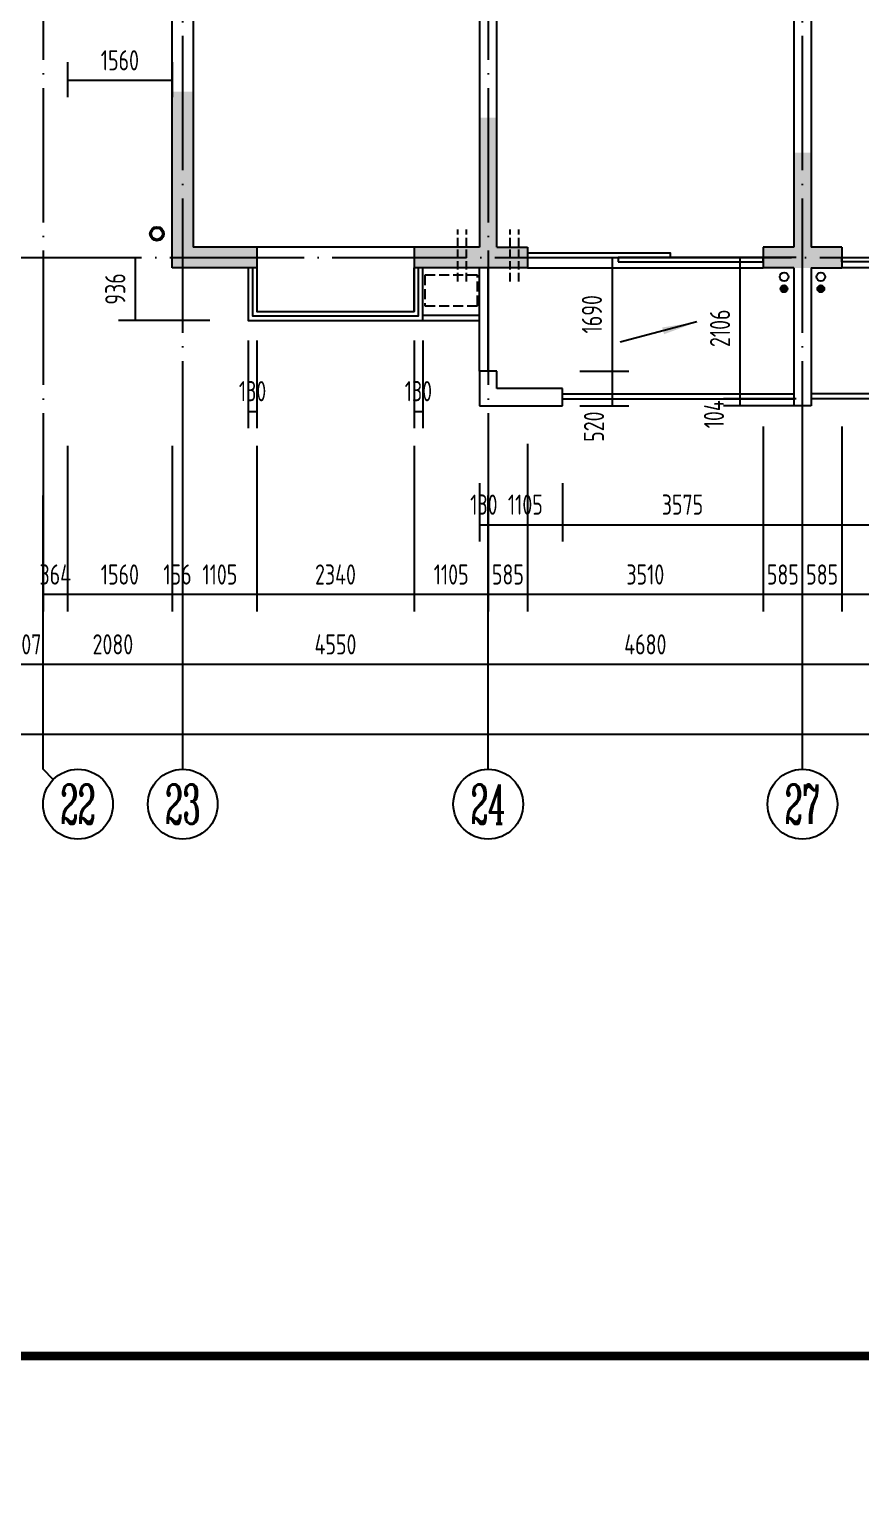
# Model space of a CAD drawing. Extents: x -726032 to 135930, y -151624 to 587044.
# Drawn here: x -569635 to -557246, y 531826 to 553499 of the extents above; entities that cross this region are included whole.
import ezdxf
from ezdxf.enums import TextEntityAlignment as Align

# ---------------------------------------------------------------- set-up
doc = ezdxf.new("R2010")
doc.units = 0
doc.header["$LTSCALE"] = 1000
doc.header["$MEASUREMENT"] = 0
doc.linetypes.add('DASH', pattern=[0.35, 0.25, -0.1])
doc.linetypes.add('DOTE', pattern=[2.42, 2, -0.2, 0.02, -0.2])
doc.layers.get('0').update_dxf_attribs({"linetype": 'CONTINUOUS'})
doc.layers.get('DEFPOINTS').update_dxf_attribs({"color": 1, "linetype": 'CONTINUOUS'})
for name, color, linetype in [('AXIS', 245, 'CONTINUOUS'), ('AXIS_TEXT', 7, 'CONTINUOUS'), ('COLUMN', 170, 'CONTINUOUS'), ('DOTE', 8, 'DOTE'), ('GROUND', 45, 'CONTINUOUS'), ('PUB_DIM', 245, 'CONTINUOUS'), ('PUB_TITLE', 1, 'CONTINUOUS'), ('ROOF', 4, 'CONTINUOUS'), ('WALL', 255, 'CONTINUOUS'), ('WINDOW', 155, 'CONTINUOUS'), ('空调', 245, 'CONTINUOUS'), ('雨水管', 20, 'CONTINUOUS')]:
    doc.layers.add(name, color=color, linetype=linetype)
doc.styles.add('COMPLEX', font='COMPLEX')
doc.styles.add('DIM_FONT', font='isocp.shx', dxfattribs={"width": 0.8})
doc.dimstyles.new('AXIS', dxfattribs={"dimtxt": 300, "dimasz": 1, "dimexe": 250, "dimexo": 300, "dimgap": 150, "dimtad": 1, "dimdec": 0, "dimzin": 0, "dimdsep": 46, "dimtxsty": 'DIM_FONT', "dimcen": 0.09, "dimse1": 1, "dimse2": 1, "dimclrt": 142, "dimadec": 0, "dimazin": 0, "dimtfac": 1, "dimtdec": 0, "dimtix": 1, "dimtmove": 2, "dimatfit": 3, "dimfxl": 1, "dimtolj": 1, "dimtzin": 0, "dimarcsym": 0})
doc.dimstyles.new('DIMA', dxfattribs={"dimtxt": 300, "dimasz": 1, "dimexe": 250, "dimexo": 300, "dimgap": 150, "dimtad": 1, "dimdec": 0, "dimzin": 0, "dimdsep": 46, "dimtxsty": 'DIM_FONT', "dimcen": 0.09, "dimse1": 1, "dimclrt": 142, "dimadec": 0, "dimazin": 0, "dimtfac": 1, "dimtdec": 0, "dimtix": 1, "dimtmove": 2, "dimatfit": 3, "dimfxl": 1, "dimtolj": 1, "dimtzin": 0, "dimarcsym": 0})
doc.dimstyles.new('DIMB', dxfattribs={"dimtxt": 300, "dimasz": 1, "dimexe": 250, "dimexo": 300, "dimgap": 150, "dimtad": 1, "dimdec": 0, "dimzin": 0, "dimdsep": 46, "dimtxsty": 'DIM_FONT', "dimcen": 0.09, "dimse2": 1, "dimclrt": 142, "dimadec": 0, "dimazin": 0, "dimtfac": 1, "dimtdec": 0, "dimtix": 1, "dimtmove": 2, "dimatfit": 3, "dimfxl": 1, "dimtolj": 1, "dimtzin": 0, "dimarcsym": 0})
doc.dimstyles.new('DIMN', dxfattribs={"dimtxt": 300, "dimasz": 1, "dimexe": 250, "dimexo": 300, "dimgap": 150, "dimtad": 1, "dimdec": 0, "dimzin": 0, "dimdsep": 46, "dimtxsty": 'DIM_FONT', "dimcen": 0.09, "dimclrt": 142, "dimadec": 0, "dimazin": 0, "dimtfac": 1, "dimtdec": 0, "dimtix": 1, "dimtmove": 2, "dimatfit": 3, "dimfxl": 1, "dimtolj": 1, "dimtzin": 0, "dimarcsym": 0})

# ---------------------------------------------------------------- blocks, each defined once
blk = doc.blocks.new('*D1733')
at = {"layer": 'DEFPOINTS', "color": 0, "transparency": 16777216}
for p in [(-558117, 547040), (-554542, 547040), (-554542, 546120)]:
    blk.add_point(p, dxfattribs=at)
at = {"layer": 'PUB_DIM', "color": 0, "lineweight": -2, "transparency": 16777216}
for p, q in [((-554542, 546740), (-554542, 545870)), ((-558116, 546120), (-554543, 546120))]:
    blk.add_line(p, q, dxfattribs=at)
at = {"layer": 'PUB_DIM', "color": 0, "transparency": 16777216}
for points in [[(-558116, 546120), (-558116, 546120), (-558117, 546120)], [(-554543, 546120), (-554543, 546120), (-554542, 546120)]]:
    blk.add_solid(points, dxfattribs=at)
at = {"layer": 'PUB_DIM', "color": 142, "transparency": 16777216, "insert": (-556329, 546420), "char_height": 300, "attachment_point": 5, "style": 'DIM_FONT'}
blk.add_mtext('\\A1;3575', dxfattribs=at)
blk = doc.blocks.new('*D497')
at = {"layer": 'DEFPOINTS', "color": 0, "transparency": 16777216}
for p in [(-557532, 547883), (-554022, 547623), (-557532, 545080)]:
    blk.add_point(p, dxfattribs=at)
at = {"layer": 'PUB_DIM', "color": 0, "lineweight": -2, "transparency": 16777216}
for p, q in [((-557532, 547583), (-557532, 544830)), ((-554022, 547323), (-554022, 544830)), ((-554023, 545080), (-557531, 545080))]:
    blk.add_line(p, q, dxfattribs=at)
at = {"layer": 'PUB_DIM', "color": 0, "transparency": 16777216}
for points in [[(-557531, 545080), (-557531, 545080), (-557532, 545080)], [(-554023, 545080), (-554023, 545080), (-554022, 545080)]]:
    blk.add_solid(points, dxfattribs=at)
at = {"layer": 'PUB_DIM', "color": 142, "transparency": 16777216, "insert": (-555777, 545380), "char_height": 300, "attachment_point": 5, "style": 'DIM_FONT'}
blk.add_mtext('\\A1;3510', dxfattribs=at)
blk = doc.blocks.new('*D3168')
at = {"layer": 'AXIS', "color": 0, "lineweight": -2, "transparency": 16777216}
blk.add_line((-553438, 544040), (-558116, 544040), dxfattribs=at)
at = {"layer": 'AXIS', "color": 0, "transparency": 16777216}
for points in [[(-558116, 544040), (-558116, 544040), (-558117, 544040)], [(-553438, 544040), (-553438, 544040), (-553437, 544040)]]:
    blk.add_solid(points, dxfattribs=at)
at = {"layer": 'DEFPOINTS', "color": 0, "transparency": 16777216}
for p in [(-558117, 546557), (-553437, 546557), (-558117, 544040)]:
    blk.add_point(p, dxfattribs=at)
at = {"layer": 'AXIS', "color": 142, "transparency": 16777216, "insert": (-555777, 544340), "char_height": 300, "attachment_point": 5, "style": 'DIM_FONT'}
blk.add_mtext('\\A1;4680', dxfattribs=at)
blk = doc.blocks.new('*D507')
at = {"layer": 'AXIS', "color": 0, "lineweight": -2, "transparency": 16777216}
for p, q in [((-615330, 546257), (-615330, 542750)), ((-546651, 546257), (-546651, 542750)), ((-546652, 543000), (-615329, 543000))]:
    blk.add_line(p, q, dxfattribs=at)
at = {"layer": 'AXIS', "color": 0, "transparency": 16777216}
for points in [[(-615329, 543000), (-615329, 543000), (-615330, 543000)], [(-546652, 543000), (-546652, 543000), (-546651, 543000)]]:
    blk.add_solid(points, dxfattribs=at)
at = {"layer": 'DEFPOINTS', "color": 0, "transparency": 16777216}
for p in [(-615330, 546557), (-546651, 546557), (-615330, 543000)]:
    blk.add_point(p, dxfattribs=at)
at = {"layer": 'AXIS', "color": 142, "transparency": 16777216, "insert": (-580990, 543300), "char_height": 300, "attachment_point": 5, "style": 'DIM_FONT'}
blk.add_mtext('\\A1;68679', dxfattribs=at)
blk = doc.blocks.new('*D518')
at = {"layer": 'DEFPOINTS', "color": 0, "transparency": 16777216}
for p in [(-566372, 549163), (-566242, 549163), (-566242, 547809)]:
    blk.add_point(p, dxfattribs=at)
at = {"layer": 'PUB_DIM', "color": 0, "lineweight": -2, "transparency": 16777216}
for p, q in [((-566372, 548863), (-566372, 547559)), ((-566242, 548863), (-566242, 547559)), ((-566373, 547809), (-566374, 547809)), ((-566372, 547809), (-566242, 547809)), ((-566241, 547809), (-566240, 547809))]:
    blk.add_line(p, q, dxfattribs=at)
at = {"layer": 'PUB_DIM', "color": 0, "transparency": 16777216}
for points in [[(-566373, 547809), (-566373, 547809), (-566372, 547809)], [(-566241, 547809), (-566241, 547809), (-566242, 547809)]]:
    blk.add_solid(points, dxfattribs=at)
at = {"layer": 'PUB_DIM', "color": 142, "transparency": 16777216, "insert": (-566307, 548109), "char_height": 300, "attachment_point": 5, "style": 'DIM_FONT'}
blk.add_mtext('\\A1;130', dxfattribs=at)
blk = doc.blocks.new('*D3563')
at = {"layer": 'DEFPOINTS', "color": 0, "transparency": 16777216}
for p in [(-568052, 550099), (-566644, 550099), (-566644, 549163)]:
    blk.add_point(p, dxfattribs=at)
at = {"layer": 'PUB_DIM', "color": 0, "lineweight": -2, "transparency": 16777216}
for p, q in [((-568052, 549164), (-568052, 550098)), ((-566944, 549163), (-568302, 549163))]:
    blk.add_line(p, q, dxfattribs=at)
at = {"layer": 'PUB_DIM', "color": 0, "transparency": 16777216}
for points in [[(-568052, 550098), (-568051, 550098), (-568052, 550099)], [(-568052, 549164), (-568051, 549164), (-568052, 549163)]]:
    blk.add_solid(points, dxfattribs=at)
at = {"layer": 'PUB_DIM', "color": 142, "transparency": 16777216, "insert": (-568352, 549631), "char_height": 300, "attachment_point": 5, "rotation": 90, "style": 'DIM_FONT'}
blk.add_mtext('\\A1;936', dxfattribs=at)
blk = doc.blocks.new('*D519')
at = {"layer": 'DEFPOINTS', "color": 0, "transparency": 16777216}
for p in [(-563902, 549163), (-563772, 549163), (-563772, 547809)]:
    blk.add_point(p, dxfattribs=at)
at = {"layer": 'PUB_DIM', "color": 0, "lineweight": -2, "transparency": 16777216}
for p, q in [((-563902, 548863), (-563902, 547559)), ((-563772, 548863), (-563772, 547559)), ((-563903, 547809), (-563904, 547809)), ((-563902, 547809), (-563772, 547809)), ((-563771, 547809), (-563770, 547809))]:
    blk.add_line(p, q, dxfattribs=at)
at = {"layer": 'PUB_DIM', "color": 0, "transparency": 16777216}
for points in [[(-563903, 547809), (-563903, 547809), (-563902, 547809)], [(-563771, 547809), (-563771, 547809), (-563772, 547809)]]:
    blk.add_solid(points, dxfattribs=at)
at = {"layer": 'PUB_DIM', "color": 142, "transparency": 16777216, "insert": (-563837, 548109), "char_height": 300, "attachment_point": 5, "style": 'DIM_FONT'}
blk.add_mtext('\\A1;130', dxfattribs=at)
blk = doc.blocks.new('*D3624')
at = {"layer": 'DEFPOINTS', "color": 0, "transparency": 16777216}
for p in [(-567347, 547597), (-566242, 547597), (-567347, 545080)]:
    blk.add_point(p, dxfattribs=at)
at = {"layer": 'PUB_DIM', "color": 0, "lineweight": -2, "transparency": 16777216}
for p, q in [((-566242, 547297), (-566242, 544830)), ((-566243, 545080), (-567346, 545080))]:
    blk.add_line(p, q, dxfattribs=at)
at = {"layer": 'PUB_DIM', "color": 0, "transparency": 16777216}
for points in [[(-567346, 545080), (-567346, 545080), (-567347, 545080)], [(-566243, 545080), (-566243, 545080), (-566242, 545080)]]:
    blk.add_solid(points, dxfattribs=at)
at = {"layer": 'PUB_DIM', "color": 142, "transparency": 16777216, "insert": (-566794, 545380), "char_height": 300, "attachment_point": 5, "style": 'DIM_FONT'}
blk.add_mtext('\\A1;1105', dxfattribs=at)
blk = doc.blocks.new('_AXISO')
blk.add_circle((0, 0), 0.5)
at = {"layer": 'AXIS_TEXT', "style": 'COMPLEX', "width": 1.041667}
blk.add_attdef('A', text='', height=0.56, dxfattribs=at).set_placement((-0.25, -0.28), (0.25, -0.28), align=Align.FIT)
blk = doc.blocks.new('*D3234')
at = {"layer": 'AXIS', "color": 0, "lineweight": -2, "transparency": 16777216}
blk.add_line((-562798, 544040), (-567346, 544040), dxfattribs=at)
at = {"layer": 'AXIS', "color": 0, "transparency": 16777216}
for points in [[(-567346, 544040), (-567346, 544040), (-567347, 544040)], [(-562798, 544040), (-562798, 544040), (-562797, 544040)]]:
    blk.add_solid(points, dxfattribs=at)
at = {"layer": 'DEFPOINTS', "color": 0, "transparency": 16777216}
for p in [(-567347, 546557), (-562797, 546557), (-567347, 544040)]:
    blk.add_point(p, dxfattribs=at)
at = {"layer": 'AXIS', "color": 142, "transparency": 16777216, "insert": (-565072, 544340), "char_height": 300, "attachment_point": 5, "style": 'DIM_FONT'}
blk.add_mtext('\\A1;4550', dxfattribs=at)
blk = doc.blocks.new('*D710')
at = {"layer": 'DEFPOINTS', "color": 0, "transparency": 16777216}
for p in [(-569427, 547597), (-569063, 547597), (-569427, 545080)]:
    blk.add_point(p, dxfattribs=at)
at = {"layer": 'PUB_DIM', "color": 0, "lineweight": -2, "transparency": 16777216}
for p, q in [((-569427, 547297), (-569427, 544830)), ((-569063, 547297), (-569063, 544830)), ((-569428, 545080), (-569429, 545080)), ((-569063, 545080), (-569427, 545080)), ((-569062, 545080), (-569061, 545080))]:
    blk.add_line(p, q, dxfattribs=at)
at = {"layer": 'PUB_DIM', "color": 0, "transparency": 16777216}
for points in [[(-569428, 545080), (-569428, 545080), (-569427, 545080)], [(-569062, 545080), (-569062, 545080), (-569063, 545080)]]:
    blk.add_solid(points, dxfattribs=at)
at = {"layer": 'PUB_DIM', "color": 142, "transparency": 16777216, "insert": (-569245, 545380), "char_height": 300, "attachment_point": 5, "style": 'DIM_FONT'}
blk.add_mtext('\\A1;364', dxfattribs=at)
blk = doc.blocks.new('*D1915')
at = {"layer": 'DEFPOINTS', "color": 0, "transparency": 16777216}
for p in [(-567503, 547597), (-567347, 547597), (-567503, 545080)]:
    blk.add_point(p, dxfattribs=at)
at = {"layer": 'PUB_DIM', "color": 0, "lineweight": -2, "transparency": 16777216}
for p, q in [((-567503, 547297), (-567503, 544830)), ((-567504, 545080), (-567505, 545080)), ((-567347, 545080), (-567503, 545080)), ((-567346, 545080), (-567345, 545080))]:
    blk.add_line(p, q, dxfattribs=at)
at = {"layer": 'PUB_DIM', "color": 0, "transparency": 16777216}
for points in [[(-567504, 545080), (-567504, 545080), (-567503, 545080)], [(-567346, 545080), (-567346, 545080), (-567347, 545080)]]:
    blk.add_solid(points, dxfattribs=at)
at = {"layer": 'PUB_DIM', "color": 142, "transparency": 16777216, "insert": (-567425, 545380), "char_height": 300, "attachment_point": 5, "style": 'DIM_FONT'}
blk.add_mtext('\\A1;156', dxfattribs=at)
blk = doc.blocks.new('*D712')
at = {"layer": 'DEFPOINTS', "color": 0, "transparency": 16777216}
for p in [(-569063, 547597), (-567503, 547597), (-569063, 545080)]:
    blk.add_point(p, dxfattribs=at)
at = {"layer": 'PUB_DIM', "color": 0, "lineweight": -2, "transparency": 16777216}
for p, q in [((-569063, 547297), (-569063, 544830)), ((-567503, 547297), (-567503, 544830)), ((-567504, 545080), (-569062, 545080))]:
    blk.add_line(p, q, dxfattribs=at)
at = {"layer": 'PUB_DIM', "color": 0, "transparency": 16777216}
for points in [[(-569062, 545080), (-569062, 545080), (-569063, 545080)], [(-567504, 545080), (-567504, 545080), (-567503, 545080)]]:
    blk.add_solid(points, dxfattribs=at)
at = {"layer": 'PUB_DIM', "color": 142, "transparency": 16777216, "insert": (-568283, 545380), "char_height": 300, "attachment_point": 5, "style": 'DIM_FONT'}
blk.add_mtext('\\A1;1560', dxfattribs=at)
blk = doc.blocks.new('_AXISO1')
blk.add_line((0.354, -0.146), (0.5, 0))
blk.add_circle((0, -0.5), 0.5)
at = {"layer": 'AXIS_TEXT', "style": 'COMPLEX', "width": 1.041667}
blk.add_attdef('A', text='', height=0.56, dxfattribs=at).set_placement((-0.25, -0.78), (0.25, -0.78), align=Align.FIT)
blk = doc.blocks.new('*D3235')
at = {"layer": 'AXIS', "color": 0, "lineweight": -2, "transparency": 16777216}
blk.add_line((-567348, 544040), (-569426, 544040), dxfattribs=at)
at = {"layer": 'AXIS', "color": 0, "transparency": 16777216}
for points in [[(-569426, 544040), (-569426, 544040), (-569427, 544040)], [(-567348, 544040), (-567348, 544040), (-567347, 544040)]]:
    blk.add_solid(points, dxfattribs=at)
at = {"layer": 'DEFPOINTS', "color": 0, "transparency": 16777216}
for p in [(-569427, 546557), (-567347, 546557), (-569427, 544040)]:
    blk.add_point(p, dxfattribs=at)
at = {"layer": 'AXIS', "color": 142, "transparency": 16777216, "insert": (-568387, 544340), "char_height": 300, "attachment_point": 5, "style": 'DIM_FONT'}
blk.add_mtext('\\A1;2080', dxfattribs=at)
blk = doc.blocks.new('*D3236')
at = {"layer": 'AXIS', "color": 0, "lineweight": -2, "transparency": 16777216}
for p, q in [((-569935, 544040), (-569936, 544040)), ((-569427, 544040), (-569934, 544040)), ((-569426, 544040), (-569425, 544040))]:
    blk.add_line(p, q, dxfattribs=at)
at = {"layer": 'AXIS', "color": 0, "transparency": 16777216}
for points in [[(-569935, 544040), (-569935, 544040), (-569934, 544040)], [(-569426, 544040), (-569426, 544040), (-569427, 544040)]]:
    blk.add_solid(points, dxfattribs=at)
at = {"layer": 'DEFPOINTS', "color": 0, "transparency": 16777216}
for p in [(-569934, 546557), (-569427, 546557), (-569934, 544040)]:
    blk.add_point(p, dxfattribs=at)
at = {"layer": 'AXIS', "color": 142, "transparency": 16777216, "insert": (-569680, 544340), "char_height": 300, "attachment_point": 5, "style": 'DIM_FONT'}
blk.add_mtext('\\A1;507', dxfattribs=at)
blk = doc.blocks.new('*D3628')
at = {"layer": 'DEFPOINTS', "color": 0, "transparency": 16777216}
for p in [(-558117, 547883), (-557532, 547883), (-558117, 545080)]:
    blk.add_point(p, dxfattribs=at)
at = {"layer": 'PUB_DIM', "color": 0, "lineweight": -2, "transparency": 16777216}
for p, q in [((-557532, 547583), (-557532, 544830)), ((-558118, 545080), (-558119, 545080)), ((-557532, 545080), (-558117, 545080)), ((-557531, 545080), (-557530, 545080))]:
    blk.add_line(p, q, dxfattribs=at)
at = {"layer": 'PUB_DIM', "color": 0, "transparency": 16777216}
for points in [[(-558118, 545080), (-558118, 545080), (-558117, 545080)], [(-557531, 545080), (-557531, 545080), (-557532, 545080)]]:
    blk.add_solid(points, dxfattribs=at)
at = {"layer": 'PUB_DIM', "color": 142, "transparency": 16777216, "insert": (-557824, 545380), "char_height": 300, "attachment_point": 5, "style": 'DIM_FONT'}
blk.add_mtext('\\A1;585', dxfattribs=at)
blk = doc.blocks.new('*D1919')
at = {"layer": 'DEFPOINTS', "color": 0, "transparency": 16777216}
for p in [(-558702, 547883), (-558117, 547883), (-558702, 545080)]:
    blk.add_point(p, dxfattribs=at)
at = {"layer": 'PUB_DIM', "color": 0, "lineweight": -2, "transparency": 16777216}
for p, q in [((-558702, 547583), (-558702, 544830)), ((-558703, 545080), (-558704, 545080)), ((-558117, 545080), (-558702, 545080)), ((-558116, 545080), (-558115, 545080))]:
    blk.add_line(p, q, dxfattribs=at)
at = {"layer": 'PUB_DIM', "color": 0, "transparency": 16777216}
for points in [[(-558703, 545080), (-558703, 545080), (-558702, 545080)], [(-558116, 545080), (-558116, 545080), (-558117, 545080)]]:
    blk.add_solid(points, dxfattribs=at)
at = {"layer": 'PUB_DIM', "color": 142, "transparency": 16777216, "insert": (-558409, 545380), "char_height": 300, "attachment_point": 5, "style": 'DIM_FONT'}
blk.add_mtext('\\A1;585', dxfattribs=at)
blk = doc.blocks.new('*D1920')
at = {"layer": 'DEFPOINTS', "color": 0, "transparency": 16777216}
for p in [(-562797, 547040), (-561692, 547040), (-561692, 546120)]:
    blk.add_point(p, dxfattribs=at)
at = {"layer": 'PUB_DIM', "color": 0, "lineweight": -2, "transparency": 16777216}
for p, q in [((-561692, 546740), (-561692, 545870)), ((-562796, 546120), (-561693, 546120))]:
    blk.add_line(p, q, dxfattribs=at)
at = {"layer": 'PUB_DIM', "color": 0, "transparency": 16777216}
for points in [[(-562796, 546120), (-562796, 546120), (-562797, 546120)], [(-561693, 546120), (-561693, 546120), (-561692, 546120)]]:
    blk.add_solid(points, dxfattribs=at)
at = {"layer": 'PUB_DIM', "color": 142, "transparency": 16777216, "insert": (-562244, 546420), "char_height": 300, "attachment_point": 5, "style": 'DIM_FONT'}
blk.add_mtext('\\A1;1105', dxfattribs=at)
blk = doc.blocks.new('*D715')
at = {"layer": 'DEFPOINTS', "color": 0, "transparency": 16777216}
for p in [(-562797, 547623), (-562212, 547623), (-562797, 545080)]:
    blk.add_point(p, dxfattribs=at)
at = {"layer": 'PUB_DIM', "color": 0, "lineweight": -2, "transparency": 16777216}
for p, q in [((-562797, 547323), (-562797, 544830)), ((-562212, 547323), (-562212, 544830)), ((-562798, 545080), (-562799, 545080)), ((-562212, 545080), (-562797, 545080)), ((-562211, 545080), (-562210, 545080))]:
    blk.add_line(p, q, dxfattribs=at)
at = {"layer": 'PUB_DIM', "color": 0, "transparency": 16777216}
for points in [[(-562798, 545080), (-562798, 545080), (-562797, 545080)], [(-562211, 545080), (-562211, 545080), (-562212, 545080)]]:
    blk.add_solid(points, dxfattribs=at)
at = {"layer": 'PUB_DIM', "color": 142, "transparency": 16777216, "insert": (-562504, 545380), "char_height": 300, "attachment_point": 5, "style": 'DIM_FONT'}
blk.add_mtext('\\A1;585', dxfattribs=at)
blk = doc.blocks.new('*D3629')
at = {"layer": 'DEFPOINTS', "color": 0, "transparency": 16777216}
for p in [(-562927, 547040), (-562797, 547040), (-562797, 546120)]:
    blk.add_point(p, dxfattribs=at)
at = {"layer": 'PUB_DIM', "color": 0, "lineweight": -2, "transparency": 16777216}
for p, q in [((-562927, 546740), (-562927, 545870)), ((-562928, 546120), (-562929, 546120)), ((-562927, 546120), (-562797, 546120)), ((-562796, 546120), (-562795, 546120))]:
    blk.add_line(p, q, dxfattribs=at)
at = {"layer": 'PUB_DIM', "color": 0, "transparency": 16777216}
for points in [[(-562928, 546120), (-562928, 546120), (-562927, 546120)], [(-562796, 546120), (-562796, 546120), (-562797, 546120)]]:
    blk.add_solid(points, dxfattribs=at)
at = {"layer": 'PUB_DIM', "color": 142, "transparency": 16777216, "insert": (-562862, 546420), "char_height": 300, "attachment_point": 5, "style": 'DIM_FONT'}
blk.add_mtext('\\A1;130', dxfattribs=at)
blk = doc.blocks.new('*D3630')
at = {"layer": 'DEFPOINTS', "color": 0, "transparency": 16777216}
for p in [(-561692, 547040), (-558117, 547040), (-558117, 546120)]:
    blk.add_point(p, dxfattribs=at)
at = {"layer": 'PUB_DIM', "color": 0, "lineweight": -2, "transparency": 16777216}
for p, q in [((-561692, 546740), (-561692, 545870)), ((-561691, 546120), (-558118, 546120))]:
    blk.add_line(p, q, dxfattribs=at)
at = {"layer": 'PUB_DIM', "color": 0, "transparency": 16777216}
for points in [[(-561691, 546120), (-561691, 546120), (-561692, 546120)], [(-558118, 546120), (-558118, 546120), (-558117, 546120)]]:
    blk.add_solid(points, dxfattribs=at)
at = {"layer": 'PUB_DIM', "color": 142, "transparency": 16777216, "insert": (-559904, 546420), "char_height": 300, "attachment_point": 5, "style": 'DIM_FONT'}
blk.add_mtext('\\A1;3575', dxfattribs=at)
blk = doc.blocks.new('*D716')
at = {"layer": 'DEFPOINTS', "color": 0, "transparency": 16777216}
for p in [(-558702, 547883), (-562212, 547623), (-562212, 545080)]:
    blk.add_point(p, dxfattribs=at)
at = {"layer": 'PUB_DIM', "color": 0, "lineweight": -2, "transparency": 16777216}
for p, q in [((-558702, 547583), (-558702, 544830)), ((-562212, 547323), (-562212, 544830)), ((-558703, 545080), (-562211, 545080))]:
    blk.add_line(p, q, dxfattribs=at)
at = {"layer": 'PUB_DIM', "color": 0, "transparency": 16777216}
for points in [[(-562211, 545080), (-562211, 545080), (-562212, 545080)], [(-558703, 545080), (-558703, 545080), (-558702, 545080)]]:
    blk.add_solid(points, dxfattribs=at)
at = {"layer": 'PUB_DIM', "color": 142, "transparency": 16777216, "insert": (-560457, 545380), "char_height": 300, "attachment_point": 5, "style": 'DIM_FONT'}
blk.add_mtext('\\A1;3510', dxfattribs=at)
blk = doc.blocks.new('*D3239')
at = {"layer": 'AXIS', "color": 0, "lineweight": -2, "transparency": 16777216}
blk.add_line((-558118, 544040), (-562796, 544040), dxfattribs=at)
at = {"layer": 'AXIS', "color": 0, "transparency": 16777216}
for points in [[(-562796, 544040), (-562796, 544040), (-562797, 544040)], [(-558118, 544040), (-558118, 544040), (-558117, 544040)]]:
    blk.add_solid(points, dxfattribs=at)
at = {"layer": 'DEFPOINTS', "color": 0, "transparency": 16777216}
for p in [(-562797, 546557), (-558117, 546557), (-562797, 544040)]:
    blk.add_point(p, dxfattribs=at)
at = {"layer": 'AXIS', "color": 142, "transparency": 16777216, "insert": (-560457, 544340), "char_height": 300, "attachment_point": 5, "style": 'DIM_FONT'}
blk.add_mtext('\\A1;4680', dxfattribs=at)
blk = doc.blocks.new('*D717')
at = {"layer": 'DEFPOINTS', "color": 0, "transparency": 16777216}
for p in [(-566242, 547597), (-563902, 547597), (-566242, 545080)]:
    blk.add_point(p, dxfattribs=at)
at = {"layer": 'PUB_DIM', "color": 0, "lineweight": -2, "transparency": 16777216}
for p, q in [((-566242, 547297), (-566242, 544830)), ((-563902, 547297), (-563902, 544830)), ((-563903, 545080), (-566241, 545080))]:
    blk.add_line(p, q, dxfattribs=at)
at = {"layer": 'PUB_DIM', "color": 0, "transparency": 16777216}
for points in [[(-566241, 545080), (-566241, 545080), (-566242, 545080)], [(-563903, 545080), (-563903, 545080), (-563902, 545080)]]:
    blk.add_solid(points, dxfattribs=at)
at = {"layer": 'PUB_DIM', "color": 142, "transparency": 16777216, "insert": (-565072, 545380), "char_height": 300, "attachment_point": 5, "style": 'DIM_FONT'}
blk.add_mtext('\\A1;2340', dxfattribs=at)
blk = doc.blocks.new('*D1921')
at = {"layer": 'DEFPOINTS', "color": 0, "transparency": 16777216}
for p in [(-563902, 547597), (-562797, 547623), (-563902, 545080)]:
    blk.add_point(p, dxfattribs=at)
at = {"layer": 'PUB_DIM', "color": 0, "lineweight": -2, "transparency": 16777216}
for p, q in [((-563902, 547297), (-563902, 544830)), ((-562798, 545080), (-563901, 545080))]:
    blk.add_line(p, q, dxfattribs=at)
at = {"layer": 'PUB_DIM', "color": 0, "transparency": 16777216}
for points in [[(-563901, 545080), (-563901, 545080), (-563902, 545080)], [(-562798, 545080), (-562798, 545080), (-562797, 545080)]]:
    blk.add_solid(points, dxfattribs=at)
at = {"layer": 'PUB_DIM', "color": 142, "transparency": 16777216, "insert": (-563349, 545380), "char_height": 300, "attachment_point": 5, "style": 'DIM_FONT'}
blk.add_mtext('\\A1;1105', dxfattribs=at)
blk = doc.blocks.new('*D822')
at = {"layer": 'DEFPOINTS', "color": 0, "transparency": 16777216}
for p in [(-569063, 553309), (-567503, 553309), (-569063, 552735)]:
    blk.add_point(p, dxfattribs=at)
at = {"layer": 'PUB_DIM', "color": 0, "lineweight": -2, "transparency": 16777216}
for p, q in [((-569063, 553009), (-569063, 552485)), ((-567503, 553009), (-567503, 552485)), ((-567504, 552735), (-569062, 552735))]:
    blk.add_line(p, q, dxfattribs=at)
at = {"layer": 'PUB_DIM', "color": 0, "transparency": 16777216}
for points in [[(-569062, 552736), (-569062, 552735), (-569063, 552735)], [(-567504, 552736), (-567504, 552735), (-567503, 552735)]]:
    blk.add_solid(points, dxfattribs=at)
at = {"layer": 'PUB_DIM', "color": 142, "transparency": 16777216, "insert": (-568283, 553035), "char_height": 300, "attachment_point": 5, "style": 'DIM_FONT'}
blk.add_mtext('\\A1;1560', dxfattribs=at)
blk = doc.blocks.new('*D3931')
at = {"layer": 'DEFPOINTS', "color": 0, "transparency": 16777216}
for p in [(-561735, 548409), (-561735, 547889), (-560953, 547889)]:
    blk.add_point(p, dxfattribs=at)
at = {"layer": 'PUB_DIM', "color": 0, "lineweight": -2, "transparency": 16777216}
for p, q in [((-561435, 548409), (-560703, 548409)), ((-560953, 548408), (-560953, 547890)), ((-561435, 547889), (-560703, 547889))]:
    blk.add_line(p, q, dxfattribs=at)
at = {"layer": 'PUB_DIM', "color": 0, "transparency": 16777216}
for points in [[(-560953, 548408), (-560953, 548408), (-560953, 548409)], [(-560953, 547890), (-560953, 547890), (-560953, 547889)]]:
    blk.add_solid(points, dxfattribs=at)
at = {"layer": 'PUB_DIM', "color": 142, "transparency": 16777216, "insert": (-561222, 547581), "char_height": 300, "attachment_point": 5, "rotation": 90, "style": 'DIM_FONT'}
blk.add_mtext('\\A1;520', dxfattribs=at)
blk = doc.blocks.new('*D3932')
at = {"layer": 'DEFPOINTS', "color": 0, "transparency": 16777216}
for p in [(-561917, 550099), (-561735, 548409), (-560953, 548409)]:
    blk.add_point(p, dxfattribs=at)
at = {"layer": 'PUB_DIM', "color": 0, "lineweight": -2, "transparency": 16777216}
for p, q in [((-561617, 550099), (-560703, 550099)), ((-560953, 550098), (-560953, 548410)), ((-561435, 548409), (-560703, 548409))]:
    blk.add_line(p, q, dxfattribs=at)
at = {"layer": 'PUB_DIM', "color": 0, "transparency": 16777216}
for points in [[(-560953, 550098), (-560953, 550098), (-560953, 550099)], [(-560953, 548410), (-560953, 548410), (-560953, 548409)]]:
    blk.add_solid(points, dxfattribs=at)
at = {"layer": 'PUB_DIM', "color": 142, "transparency": 16777216, "insert": (-561253, 549254), "char_height": 300, "attachment_point": 5, "rotation": 90, "style": 'DIM_FONT'}
blk.add_mtext('\\A1;1690', dxfattribs=at)
blk = doc.blocks.new('_ARROW')
blk.add_solid([(0, 0), (-1, 0.1), (-1, -0.1)])
blk = doc.blocks.new('*D3930')
at = {"layer": 'DEFPOINTS', "color": 0, "transparency": 16777216}
for p in [(-559045, 550099), (-557911, 550099), (-557911, 547993)]:
    blk.add_point(p, dxfattribs=at)
at = {"layer": 'PUB_DIM', "color": 0, "lineweight": -2, "transparency": 16777216}
for p, q in [((-558211, 550099), (-559295, 550099)), ((-559045, 547994), (-559045, 550098)), ((-558211, 547993), (-559295, 547993))]:
    blk.add_line(p, q, dxfattribs=at)
at = {"layer": 'PUB_DIM', "color": 0, "transparency": 16777216}
for points in [[(-559045, 550098), (-559044, 550098), (-559045, 550099)], [(-559045, 547994), (-559044, 547994), (-559045, 547993)]]:
    blk.add_solid(points, dxfattribs=at)
at = {"layer": 'PUB_DIM', "color": 142, "transparency": 16777216, "insert": (-559345, 549046), "char_height": 300, "attachment_point": 5, "rotation": 90, "style": 'DIM_FONT'}
blk.add_mtext('\\A1;2106', dxfattribs=at)
blk = doc.blocks.new('*D3929')
at = {"layer": 'DEFPOINTS', "color": 0, "transparency": 16777216}
for p in [(-559045, 547993), (-557911, 547993), (-557911, 547889)]:
    blk.add_point(p, dxfattribs=at)
at = {"layer": 'PUB_DIM', "color": 0, "lineweight": -2, "transparency": 16777216}
for p, q in [((-558211, 547993), (-559295, 547993)), ((-559045, 547994), (-559045, 547995)), ((-559045, 547889), (-559045, 547993)), ((-558211, 547889), (-559295, 547889)), ((-559045, 547888), (-559045, 547887))]:
    blk.add_line(p, q, dxfattribs=at)
at = {"layer": 'PUB_DIM', "color": 0, "transparency": 16777216}
for points in [[(-559045, 547994), (-559044, 547994), (-559045, 547993)], [(-559045, 547888), (-559044, 547888), (-559045, 547889)]]:
    blk.add_solid(points, dxfattribs=at)
at = {"layer": 'PUB_DIM', "color": 142, "transparency": 16777216, "insert": (-559435, 547765), "char_height": 300, "attachment_point": 5, "rotation": 90, "style": 'DIM_FONT'}
blk.add_mtext('\\A1;104', dxfattribs=at)

msp = doc.modelspace()

# ---------------------------------------------------------------- hatches: boundary and pattern name
at = {"layer": '雨水管'}
h = msp.add_hatch(dxfattribs=at)
h.set_pattern_fill('ANSI31', color=256, scale=130, style=0)
h.set_pattern_definition([(45, (-1079146.375, 891664.904), (-11.4904852, 11.4904852), [])])
h.paths.add_polyline_path([(-558442.6, 549633.1, 1), (-558338.6, 549633.1, 1)])
h = msp.add_hatch(dxfattribs=at)
h.set_pattern_fill('ANSI31', color=256, scale=130, style=0)
h.set_pattern_definition([(135, (-37087.36, 891664.904), (11.4904852, 11.4904852), [])])
h.paths.add_polyline_path([(-557895.2, 549633.1, 1), (-557791.2, 549633.1, 1)])

# ---------------------------------------------------------------- linework, layer by layer
at = {"layer": 'AXIS'}
for p, q in [((-569426.9, 542480), (-569426.9, 546557.4)), ((-567346.9, 542480), (-567346.9, 546557.4)), ((-562796.9, 542480), (-562796.9, 546557.4)), ((-558116.9, 542480), (-558116.9, 546557.4))]:
    msp.add_line(p, q, dxfattribs=at)
at = {"layer": 'COLUMN'}
for points in [[(-567502.9, 552569.5), (-567502.9, 549943.5), (-567190.9, 552569.5), (-567190.9, 550255.5)], [(-562926.9, 552179.5), (-562926.9, 550255.5), (-562666.9, 552179.5), (-562666.9, 550255.5)], [(-558246.9, 550255.5), (-558246.9, 551659.5), (-557986.9, 550255.5), (-557986.9, 551659.5)], [(-567502.9, 549943.5), (-567190.9, 550255.5), (-566241.9, 549943.5), (-566241.9, 550255.5)], [(-563901.9, 550255.5), (-563901.9, 549943.5), (-562211.9, 550255.5), (-562211.9, 549943.5)], [(-558701.9, 550255.5), (-558701.9, 549943.5), (-557531.9, 550255.5), (-557531.9, 549943.5)]]:
    msp.add_solid(points, dxfattribs=at)
at = {"layer": 'DOTE'}
for p, q in [((-569426.9, 574401.4), (-569426.9, 546557.4)), ((-562796.9, 574401.4), (-562796.9, 546557.4)), ((-558116.9, 546557.4), (-558116.9, 558939.5)), ((-567346.9, 546557.4), (-567346.9, 557899.5)), ((-615939.2, 550099.5), (-546307.4, 550099.5))]:
    msp.add_line(p, q, dxfattribs=at)
at = {"layer": 'GROUND'}
for p, q in [((-562211.9, 549943.5), (-558701.9, 549943.5)), ((-554021.9, 549943.5), (-557531.9, 549943.5))]:
    msp.add_line(p, q, dxfattribs=at)
at = {"layer": 'PUB_TITLE'}
for points, const_width in [([(-629442.4, 532443.9), (-532852.4, 532443.9), (-532852.4, 587043.9), (-629442.4, 587043.9)], 0.234), ([(-626842.4, 533743.9), (-534152.4, 533743.9), (-534152.4, 585743.9), (-626842.4, 585743.9)], 130), ([(-629442.4, 477843.9), (-532852.4, 477843.9), (-532852.4, 532443.9), (-629442.4, 532443.9)], 0.234)]:
    msp.add_lwpolyline(points, close=True, dxfattribs=dict(at, const_width=const_width))
at = {"layer": 'ROOF'}
for p, q in [((-562926.9, 548409.3), (-562926.9, 549943.5)), ((-562796.9, 548409.3), (-562796.9, 549943.5)), ((-563771.9, 549241.5), (-562926.9, 549241.5)), ((-563771.9, 549163.5), (-562926.9, 549163.5))]:
    msp.add_line(p, q, dxfattribs=at)
for points in [[(-561691.9, 548071.3), (-558246.9, 548071.3)], [(-561691.9, 547993.3), (-558246.9, 547993.3)], [(-554541.9, 548071.3), (-557986.9, 548071.3)], [(-554541.9, 547993.3), (-557986.9, 547993.3)]]:
    msp.add_lwpolyline(points, dxfattribs=at)
at = {"layer": 'WALL'}
for p, q in [((-557986.9, 558809.5), (-557986.9, 550255.5)), ((-567502.9, 549943.5), (-567502.9, 556729.5)), ((-562666.9, 550255.5), (-562666.9, 556443.5)), ((-558246.9, 556131.5), (-558246.9, 550255.5)), ((-567190.9, 555351.5), (-567190.9, 550255.5)), ((-562926.9, 555351.5), (-562926.9, 550255.5)), ((-566241.9, 550255.5), (-567190.9, 550255.5)), ((-566241.9, 550255.5), (-566241.9, 549943.5)), ((-563901.9, 550255.5), (-563901.9, 549943.5)), ((-562926.9, 550255.5), (-563901.9, 550255.5)), ((-562666.9, 550255.5), (-562211.9, 550255.5)), ((-562211.9, 550255.5), (-562211.9, 549943.5)), ((-558246.9, 550255.5), (-558701.9, 550255.5)), ((-558701.9, 550255.5), (-558701.9, 549943.5)), ((-557531.9, 550255.5), (-557986.9, 550255.5)), ((-557531.9, 550255.5), (-557531.9, 549943.5)), ((-566241.9, 549943.5), (-567502.9, 549943.5)), ((-562211.9, 549943.5), (-563901.9, 549943.5)), ((-558246.9, 549943.5), (-558701.9, 549943.5)), ((-558246.9, 549943.5), (-558246.9, 547889.5)), ((-557986.9, 549943.5), (-557986.9, 547889.5)), ((-557986.9, 549943.5), (-557531.9, 549943.5)), ((-557986.9, 547889.5), (-558246.9, 547889.5))]:
    msp.add_line(p, q, dxfattribs=at)
at = {"layer": 'WALL', "color": 255}
for p, q in [((-562926.9, 548409.3), (-562926.9, 547889.3)), ((-562666.9, 548149.3), (-562666.9, 548409.3)), ((-561691.9, 548149.3), (-562666.9, 548149.3)), ((-561691.9, 547889.3), (-561691.9, 548149.3)), ((-562926.9, 547889.3), (-561691.9, 547889.3))]:
    msp.add_line(p, q, dxfattribs=at)
at = {"layer": 'WALL', "color": 0}
msp.add_line((-562666.9, 548409.3), (-562926.9, 548409.3), dxfattribs=at)
at = {"layer": 'WINDOW'}
msp.add_line((-563901.9, 550255.5), (-566241.9, 550255.5), dxfattribs=at)
for points in [[(-562211.9, 550099.5), (-560079.9, 550099.5), (-560079.9, 550164.5), (-562211.9, 550164.5)], [(-560859.9, 550034.5), (-558701.9, 550034.5), (-558701.9, 550099.5), (-560859.9, 550099.5)], [(-555373.9, 550034.5), (-557531.9, 550034.5), (-557531.9, 550099.5), (-555373.9, 550099.5)]]:
    msp.add_lwpolyline(points, close=True, dxfattribs=at)
for points in [[(-566371.9, 549943.5), (-566371.9, 549163.5), (-563771.9, 549163.5), (-563771.9, 549943.5)], [(-566306.9, 549943.5), (-566306.9, 549228.5), (-563836.9, 549228.5), (-563836.9, 549943.5)], [(-566241.9, 549943.5), (-566241.9, 549293.5), (-563901.9, 549293.5), (-563901.9, 549943.5)], [(-563901.9, 549943.5), (-563901.9, 549293.5)]]:
    msp.add_lwpolyline(points, dxfattribs=at)
at = {"layer": '空调', "linetype": 'DASH', "ltscale": 0.5}
for p, q in [((-563251.9, 549743.8), (-563251.9, 550517.6)), ((-563121.9, 549743.8), (-563121.9, 550517.6)), ((-562471.9, 549743.8), (-562471.9, 550517.6)), ((-562341.9, 549743.8), (-562341.9, 550517.6))]:
    msp.add_line(p, q, dxfattribs=at)
at = {"layer": '空调', "linetype": 'DASH', "ltscale": 0.6}
msp.add_lwpolyline([(-563738.7, 549382), (-562958.7, 549382), (-562958.7, 549837), (-563738.7, 549837)], close=True, dxfattribs=at)
at = {"layer": '雨水管'}
msp.add_lwpolyline([(-559689, 549139.9), (-560831, 548837.8)], dxfattribs=at)
for centre, radius in [((-567730.5, 550453), 104), ((-567730.5, 550453), 84.5), ((-558390.6, 549810.7), 65), ((-557843.2, 549810.7), 65), ((-558390.6, 549633.1), 52), ((-557843.2, 549633.1), 52)]:
    msp.add_circle(centre, radius, dxfattribs=at)

# ---------------------------------------------------------------- block references
at = {"layer": 'AXIS'}
ref = msp.add_blockref('_AXISO1', (-569426.9, 541960), dxfattribs=dict(at, xscale=1040, yscale=1040, zscale=1040, rotation=90))
ref.add_attrib('A', '22', dxfattribs={"layer": 'AXIS_TEXT', "height": 582.4, "style": 'COMPLEX', "width": 0.551471}).set_placement((-569166.9, 541668.8), (-568646.9, 541668.8), align=Align.FIT)
ref = msp.add_blockref('_AXISO', (-567346.9, 541960), dxfattribs=dict(at, xscale=1040, yscale=1040, zscale=1040))
ref.add_attrib('A', '23', dxfattribs={"layer": 'AXIS_TEXT', "height": 582.4, "style": 'COMPLEX', "width": 0.551471}).set_placement((-567606.9, 541668.8), (-567086.9, 541668.8), align=Align.FIT)
ref = msp.add_blockref('_AXISO', (-562796.9, 541960), dxfattribs=dict(at, xscale=1040, yscale=1040, zscale=1040))
ref.add_attrib('A', '24', dxfattribs={"layer": 'AXIS_TEXT', "height": 582.4, "style": 'COMPLEX', "width": 0.520833}).set_placement((-563056.9, 541668.8), (-562536.9, 541668.8), align=Align.FIT)
ref = msp.add_blockref('_AXISO', (-558116.9, 541960), dxfattribs=dict(at, xscale=1040, yscale=1040, zscale=1040))
ref.add_attrib('A', '27', dxfattribs={"layer": 'AXIS_TEXT', "height": 582.4, "style": 'COMPLEX', "width": 0.551471}).set_placement((-558376.9, 541668.8), (-557856.9, 541668.8), align=Align.FIT)
at = {"layer": '雨水管', "xscale": 519.9999999999976, "yscale": 519.9999999999976, "zscale": 519.9999999999976, "rotation": 14.8153817559993}
msp.add_blockref('_ARROW', (-559689, 549139.9), dxfattribs=at)

# ---------------------------------------------------------------- dimensions: what is measured, and where the dimension line sits
at = {"layer": 'AXIS'}
dim = msp.add_aligned_dim(p1=(-546650.9, 546557.4), p2=(-615329.9, 546557.4), distance=3557.4, dimstyle='DIMN', dxfattribs=at)
dim.commit()
dim.dimension.update_dxf_attribs({"geometry": '*D507', "text_midpoint": (-580990.4, 543300)})
for base, p1, p2, picture, middle in [((-569933.9, 544040), (-569426.9, 546557.4), (-569933.9, 546557.4), '*D3236', (-569680.4, 544340)), ((-569426.9, 544040), (-567346.9, 546557.4), (-569426.9, 546557.4), '*D3235', (-568386.9, 544340)), ((-567346.9, 544040), (-562796.9, 546557.4), (-567346.9, 546557.4), '*D3234', (-565071.9, 544340)), ((-562796.9, 544040), (-558116.9, 546557.4), (-562796.9, 546557.4), '*D3239', (-560456.9, 544340)), ((-558116.9, 544040), (-553436.9, 546557.4), (-558116.9, 546557.4), '*D3168', (-555776.9, 544340))]:
    dim = msp.add_linear_dim(base=base, p1=p1, p2=p2, dimstyle='AXIS', dxfattribs=at)
    dim.commit()
    dim.dimension.update_dxf_attribs({"geometry": picture, "text_midpoint": middle})
at = {"layer": 'PUB_DIM'}
for base, p1, p2, dimstyle, picture, middle in [((-569062.9, 552735.4), (-567502.9, 553309.4), (-569062.9, 553309.4), 'DIMN', '*D822', (-568282.9, 553035.4)), ((-566241.9, 547809), (-566371.9, 549163.5), (-566241.9, 549163.5), 'DIMN', '*D518', (-566306.9, 548109)), ((-563771.9, 547809), (-563901.9, 549163.5), (-563771.9, 549163.5), 'DIMN', '*D519', (-563836.9, 548109)), ((-562211.9, 545080), (-558701.9, 547883.4), (-562211.9, 547623.4), 'DIMN', '*D716', (-560456.9, 545380)), ((-558701.9, 545080), (-558116.9, 547883.4), (-558701.9, 547883.4), 'DIMA', '*D1919', (-558409.4, 545380)), ((-558116.9, 545080), (-557531.9, 547883.4), (-558116.9, 547883.4), 'DIMB', '*D3628', (-557824.4, 545380)), ((-557531.9, 545080), (-554021.9, 547623.4), (-557531.9, 547883.4), 'DIMN', '*D497', (-555776.9, 545380)), ((-569426.9, 545080), (-569062.9, 547597.4), (-569426.9, 547597.4), 'DIMN', '*D710', (-569244.9, 545380)), ((-569062.9, 545080), (-567502.9, 547597.4), (-569062.9, 547597.4), 'DIMN', '*D712', (-568282.9, 545380)), ((-567502.9, 545080), (-567346.9, 547597.4), (-567502.9, 547597.4), 'DIMA', '*D1915', (-567424.9, 545380)), ((-567346.9, 545080), (-566241.9, 547597.4), (-567346.9, 547597.4), 'DIMB', '*D3624', (-566794.4, 545380)), ((-566241.9, 545080), (-563901.9, 547597.4), (-566241.9, 547597.4), 'DIMN', '*D717', (-565071.9, 545380)), ((-563901.9, 545080), (-562796.9, 547623.4), (-563901.9, 547597.4), 'DIMA', '*D1921', (-563349.4, 545380)), ((-562796.9, 545080), (-562211.9, 547623.4), (-562796.9, 547623.4), 'DIMN', '*D715', (-562504.4, 545380)), ((-562796.9, 546120), (-562926.9, 547039.9), (-562796.9, 547039.9), 'DIMB', '*D3629', (-562861.9, 546420)), ((-561691.9, 546120), (-562796.9, 547039.9), (-561691.9, 547039.9), 'DIMA', '*D1920', (-562244.4, 546420)), ((-558116.9, 546120), (-561691.9, 547039.9), (-558116.9, 547039.9), 'DIMB', '*D3630', (-559904.4, 546420)), ((-554541.9, 546120), (-558116.9, 547039.9), (-554541.9, 547039.9), 'DIMA', '*D1733', (-556329.4, 546420))]:
    dim = msp.add_linear_dim(base=base, p1=p1, p2=p2, dimstyle=dimstyle, dxfattribs=at)
    dim.commit()
    dim.dimension.update_dxf_attribs({"geometry": picture, "text_midpoint": middle})
for base, p1, p2, dimstyle, picture, middle in [((-568051.6, 550099.5), (-566644.3, 549163.5), (-566644.3, 550099.5), 'DIMB', '*D3563', (-568351.6, 549631.5)), ((-560952.7, 548409.3), (-561917.2, 550099.5), (-561735.2, 548409.3), 'DIMN', '*D3932', (-561252.7, 549254.4)), ((-559044.6, 550099.5), (-557911.2, 547993.3), (-557911.2, 550099.5), 'DIMN', '*D3930', (-559344.7, 549046.4))]:
    dim = msp.add_linear_dim(base=base, p1=p1, p2=p2, angle=90, dimstyle=dimstyle, dxfattribs=at)
    dim.commit()
    dim.dimension.update_dxf_attribs({"geometry": picture, "text_midpoint": middle})
for base, p1, p2, picture, middle in [((-560952.7, 547889.3), (-561735.2, 548409.3), (-561735.2, 547889.3), '*D3931', (-561221.9, 547581)), ((-559044.6, 547993.3), (-557911.2, 547889.5), (-557911.2, 547993.3), '*D3929', (-559434.6, 547765.5))]:
    dim = msp.add_linear_dim(base=base, p1=p1, p2=p2, angle=90, dimstyle='DIMN', dxfattribs=at)
    dim.commit()
    dim.dimension.update_dxf_attribs({"geometry": picture, "text_midpoint": middle, "dimtype": 160})

doc.saveas('drawing.dxf')
